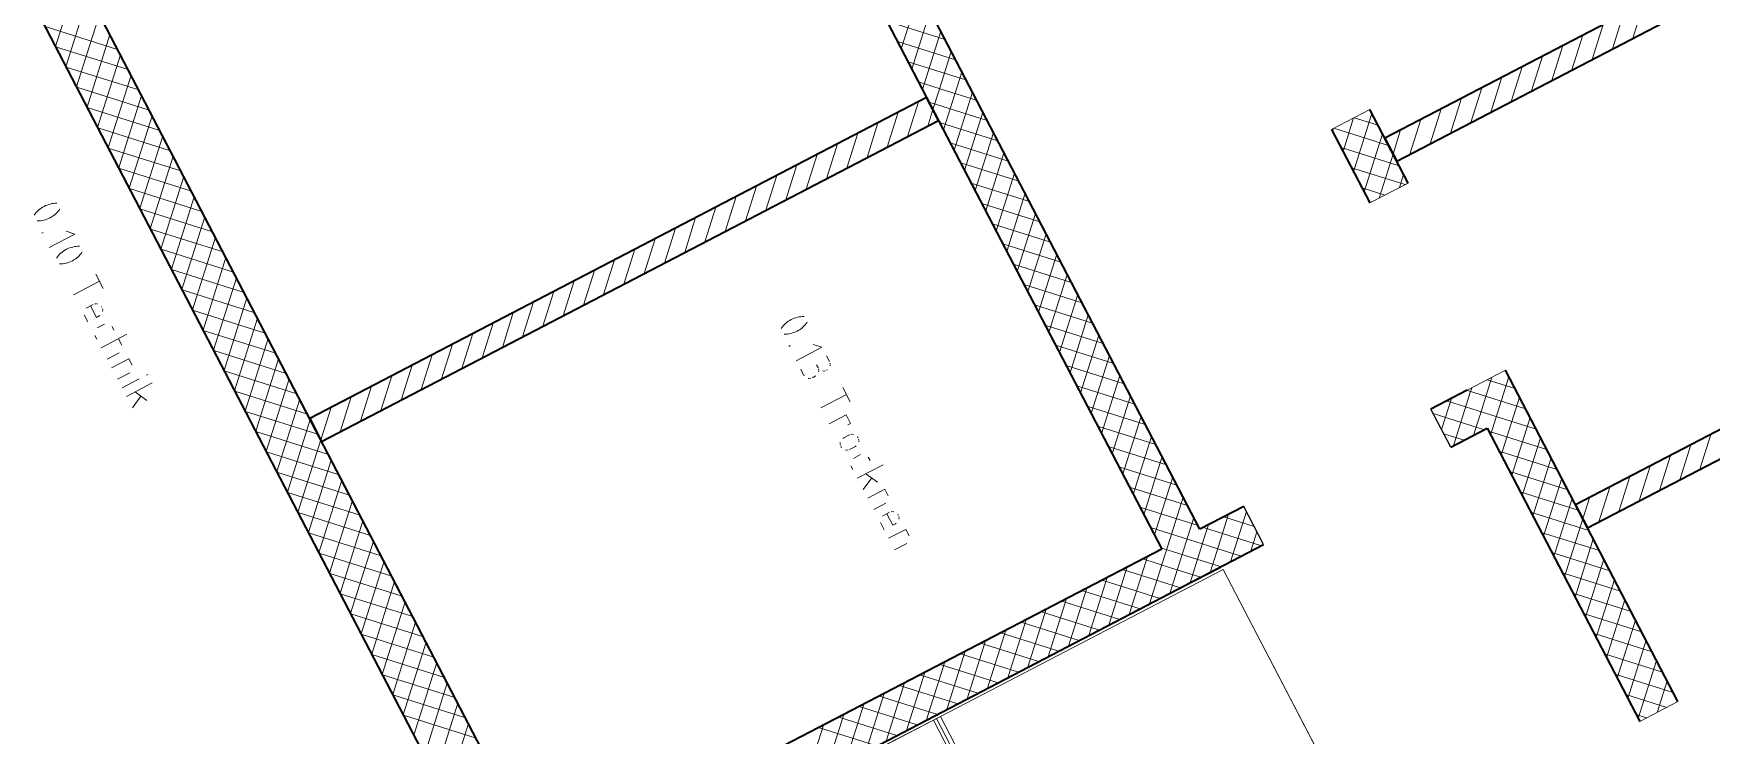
# Model space of a CAD drawing. Header units: metres. Extents: x 2740299.3 to 2740354.3, y 1267793.1 to 1267844.4.
# Drawn here: x 2740318.99 to 2740326.78, y 1267830.45 to 1267833.71 of the extents above; entities that cross this region are included whole.
import ezdxf

# ---------------------------------------------------------------- set-up
doc = ezdxf.new("R2010")
doc.units = ezdxf.units.M
doc.layers.add('grundriss', color=7, linetype='Continuous', true_color=0x000000)

msp = doc.modelspace()

# ---------------------------------------------------------------- linework, layer by layer
at = {"layer": 'grundriss', "color": 7, "linetype": 'Continuous', "lineweight": 35}
for p, q in [((2740323.3105, 1267833.5068), (2740321.9972, 1267836.0305)), ((2740321.9006, 1267835.7829), (2740323.1331, 1267833.4144)), ((2740329.4167, 1267835.3879), (2740325.2607, 1267833.2252)), ((2740325.3161, 1267833.1188), (2740329.4721, 1267835.2814)), ((2740322.7996, 1267827.058), (2740318.9545, 1267834.4472)), ((2740318.8482, 1267834.11), (2740322.5779, 1267826.9426)), ((2740330.303, 1267833.6847), (2740326.147, 1267831.522)), ((2740326.2024, 1267831.4156), (2740330.3584, 1267833.5782)), ((2740324.4022, 1267831.4089), (2740323.3105, 1267833.5068)), ((2740323.1331, 1267833.4144), (2740320.2678, 1267831.9234)), ((2740323.1885, 1267833.308), (2740323.1331, 1267833.4144)), ((2740323.1331, 1267833.4144), (2740324.2247, 1267831.3166)), ((2740325.3691, 1267833.0169), (2740325.1914, 1267833.3583)), ((2740320.3232, 1267831.817), (2740323.1885, 1267833.308)), ((2740325.014, 1267833.2659), (2740325.1917, 1267832.9245)), ((2740325.2607, 1267833.2252), (2740325.3161, 1267833.1188)), ((2740326.6225, 1267830.6083), (2740325.8215, 1267832.1475)), ((2740325.6441, 1267832.0552), (2740325.4751, 1267831.9673)), ((2740320.2678, 1267831.9234), (2740320.3232, 1267831.817)), ((2740325.5675, 1267831.7899), (2740325.7364, 1267831.8778)), ((2740325.7364, 1267831.8778), (2740326.445, 1267830.516)), ((2740326.147, 1267831.522), (2740326.2024, 1267831.4156)), ((2740324.6058, 1267831.5149), (2740324.4022, 1267831.4089)), ((2740324.2247, 1267831.3166), (2740322.3172, 1267830.324)), ((2740322.4096, 1267830.1466), (2740324.6981, 1267831.3375)), ((2740324.3171, 1267831.1392), (2740324.4945, 1267831.2315))]:
    msp.add_line(p, q, dxfattribs=at)
at = {"layer": 'grundriss', "color": 18, "linetype": 'Continuous', "lineweight": 0, "true_color": 0x000000}
for p, q in [((2740319.0868, 1267833.6514), (2740319.1932, 1267833.9886)), ((2740319.1358, 1267833.5573), (2740319.2421, 1267833.8945)), ((2740323.0155, 1267833.6404), (2740323.1006, 1267833.9101)), ((2740319.1847, 1267833.4632), (2740319.2911, 1267833.8004)), ((2740323.0645, 1267833.5463), (2740323.1496, 1267833.8161)), ((2740326.3696, 1267833.8022), (2740326.3185, 1267833.6404)), ((2740326.4637, 1267833.8512), (2740326.4126, 1267833.6894)), ((2740319.0386, 1267833.744), (2740319.3758, 1267833.6377)), ((2740319.2337, 1267833.3691), (2740319.34, 1267833.7063)), ((2740322.9487, 1267833.7688), (2740323.2184, 1267833.6838)), ((2740323.1134, 1267833.4522), (2740323.1985, 1267833.722)), ((2740326.1814, 1267833.7043), (2740326.1303, 1267833.5425)), ((2740326.2755, 1267833.7533), (2740326.2244, 1267833.5914)), ((2740319.0875, 1267833.6499), (2740319.4247, 1267833.5436)), ((2740322.9976, 1267833.6748), (2740323.2674, 1267833.5897)), ((2740323.1894, 1267833.4437), (2740323.2475, 1267833.6279)), ((2740326.0873, 1267833.6553), (2740326.0362, 1267833.4935)), ((2740319.1365, 1267833.5559), (2740319.4737, 1267833.4495)), ((2740319.2826, 1267833.275), (2740319.389, 1267833.6122)), ((2740323.0466, 1267833.5807), (2740323.2993, 1267833.5009)), ((2740325.8991, 1267833.5574), (2740325.8481, 1267833.3956)), ((2740325.9932, 1267833.6064), (2740325.9422, 1267833.4445)), ((2740319.3316, 1267833.181), (2740319.438, 1267833.5181)), ((2740323.0955, 1267833.4866), (2740323.2052, 1267833.452)), ((2740323.2113, 1267833.2641), (2740323.2835, 1267833.4927)), ((2740323.2835, 1267833.4927), (2740323.2964, 1267833.5338)), ((2740323.2993, 1267833.5009), (2740323.3163, 1267833.4956)), ((2740325.805, 1267833.5085), (2740325.754, 1267833.3466)), ((2740319.1855, 1267833.4618), (2740319.5226, 1267833.3554)), ((2740319.3806, 1267833.0869), (2740319.4869, 1267833.424)), ((2740323.0953, 1267833.3948), (2740323.0442, 1267833.2329)), ((2740323.1445, 1267833.3925), (2740323.4142, 1267833.3074)), ((2740323.1624, 1267833.3581), (2740323.1894, 1267833.4437)), ((2740323.2052, 1267833.452), (2740323.3653, 1267833.4015)), ((2740323.2603, 1267833.17), (2740323.3454, 1267833.4397)), ((2740325.6169, 1267833.4105), (2740325.5658, 1267833.2487)), ((2740325.7109, 1267833.4595), (2740325.6599, 1267833.2977)), ((2740319.2344, 1267833.3677), (2740319.5716, 1267833.2613)), ((2740319.4295, 1267832.9928), (2740319.5359, 1267833.3299)), ((2740323.0012, 1267833.3458), (2740322.9501, 1267833.184)), ((2740323.1624, 1267833.3581), (2740323.1383, 1267833.2819)), ((2740323.3093, 1267833.0759), (2740323.3944, 1267833.3456)), ((2740325.0672, 1267833.1638), (2740325.1161, 1267833.3191)), ((2740325.1161, 1267833.0697), (2740325.2012, 1267833.3395)), ((2740325.1185, 1267833.3203), (2740325.2294, 1267833.2853)), ((2740325.5228, 1267833.3616), (2740325.4717, 1267833.1997)), ((2740319.2834, 1267833.2736), (2740319.6206, 1267833.1672)), ((2740322.813, 1267833.2479), (2740322.762, 1267833.086)), ((2740322.9071, 1267833.2968), (2740322.8561, 1267833.135)), ((2740323.1935, 1267833.2984), (2740323.4632, 1267833.2133)), ((2740323.3582, 1267832.9818), (2740323.4433, 1267833.2515)), ((2740325.0182, 1267833.2579), (2740325.0221, 1267833.2701)), ((2740325.0244, 1267833.2713), (2740325.2784, 1267833.1912)), ((2740325.1651, 1267832.9757), (2740325.2502, 1267833.2454)), ((2740325.3346, 1267833.2637), (2740325.2991, 1267833.1513)), ((2740325.4287, 1267833.3126), (2740325.3776, 1267833.1508)), ((2740319.3324, 1267833.1795), (2740319.6695, 1267833.0731)), ((2740319.4785, 1267832.8987), (2740319.5849, 1267833.2359)), ((2740322.7189, 1267833.1989), (2740322.6679, 1267833.0371)), ((2740323.2424, 1267833.2043), (2740323.5122, 1267833.1192)), ((2740325.0576, 1267833.1822), (2740325.3274, 1267833.0971)), ((2740319.3813, 1267833.0854), (2740319.7185, 1267832.979)), ((2740319.5274, 1267832.8046), (2740319.6338, 1267833.1418)), ((2740322.5308, 1267833.101), (2740322.4797, 1267832.9392)), ((2740322.6248, 1267833.15), (2740322.5738, 1267832.9881)), ((2740323.2914, 1267833.1102), (2740323.5611, 1267833.0251)), ((2740323.4072, 1267832.8877), (2740323.4923, 1267833.1574)), ((2740325.1066, 1267833.0881), (2740325.3552, 1267833.0097)), ((2740325.2347, 1267832.9469), (2740325.2991, 1267833.1513)), ((2740319.5764, 1267832.7105), (2740319.6828, 1267833.0477)), ((2740322.3426, 1267833.0031), (2740322.2915, 1267832.8412)), ((2740322.4367, 1267833.052), (2740322.3856, 1267832.8902)), ((2740323.3404, 1267833.0161), (2740323.6101, 1267832.931)), ((2740323.4562, 1267832.7936), (2740323.5412, 1267833.0633)), ((2740325.3288, 1267832.9959), (2740325.3481, 1267833.0572)), ((2740319.4303, 1267832.9913), (2740319.7675, 1267832.885)), ((2740319.6254, 1267832.6164), (2740319.7317, 1267832.9536)), ((2740322.2485, 1267832.9541), (2740322.1974, 1267832.7923)), ((2740323.5051, 1267832.6995), (2740323.5902, 1267832.9693)), ((2740325.1555, 1267832.994), (2740325.2612, 1267832.9607)), ((2740319.4792, 1267832.8972), (2740319.8164, 1267832.7909)), ((2740319.6743, 1267832.5223), (2740319.7807, 1267832.8595)), ((2740322.0603, 1267832.8562), (2740322.0093, 1267832.6943)), ((2740322.1544, 1267832.9051), (2740322.1033, 1267832.7433)), ((2740323.3893, 1267832.922), (2740323.6591, 1267832.837)), ((2740323.5541, 1267832.6054), (2740323.6392, 1267832.8752)), ((2740319.5282, 1267832.8031), (2740319.8654, 1267832.6968)), ((2740321.9662, 1267832.8072), (2740321.9152, 1267832.6454)), ((2740323.4383, 1267832.828), (2740323.708, 1267832.7429)), ((2740323.603, 1267832.5113), (2740323.6881, 1267832.7811)), ((2740319.5772, 1267832.7091), (2740319.9143, 1267832.6027)), ((2740319.7233, 1267832.4282), (2740319.8297, 1267832.7654)), ((2740321.778, 1267832.7093), (2740321.727, 1267832.5475)), ((2740321.8721, 1267832.7583), (2740321.8211, 1267832.5964)), ((2740323.4872, 1267832.7339), (2740323.757, 1267832.6488)), ((2740319.6261, 1267832.615), (2740319.9633, 1267832.5086)), ((2740319.7723, 1267832.3342), (2740319.8786, 1267832.6713)), ((2740321.684, 1267832.6603), (2740321.6329, 1267832.4985)), ((2740323.5362, 1267832.6398), (2740323.8059, 1267832.5547)), ((2740323.652, 1267832.4173), (2740323.7371, 1267832.687)), ((2740319.8212, 1267832.2401), (2740319.9276, 1267832.5772)), ((2740321.4958, 1267832.5624), (2740321.4447, 1267832.4006)), ((2740321.5899, 1267832.6114), (2740321.5388, 1267832.4495)), ((2740323.5852, 1267832.5457), (2740323.8549, 1267832.4606)), ((2740323.701, 1267832.3232), (2740323.7861, 1267832.5929)), ((2740319.6751, 1267832.5209), (2740320.0123, 1267832.4145)), ((2740319.8702, 1267832.146), (2740319.9765, 1267832.4831)), ((2740321.3076, 1267832.4645), (2740321.2565, 1267832.3026)), ((2740321.4017, 1267832.5135), (2740321.3506, 1267832.3516)), ((2740323.7499, 1267832.2291), (2740323.835, 1267832.4988)), ((2740319.7241, 1267832.4268), (2740320.0612, 1267832.3204)), ((2740319.9191, 1267832.0519), (2740320.0255, 1267832.3891)), ((2740321.2135, 1267832.4155), (2740321.1625, 1267832.2537)), ((2740323.6341, 1267832.4516), (2740323.9039, 1267832.3665)), ((2740323.7989, 1267832.135), (2740323.884, 1267832.4047)), ((2740319.773, 1267832.3327), (2740320.1102, 1267832.2263)), ((2740321.0253, 1267832.3176), (2740320.9743, 1267832.1558)), ((2740321.1194, 1267832.3666), (2740321.0684, 1267832.2047)), ((2740323.6831, 1267832.3575), (2740323.9528, 1267832.2724)), ((2740323.8478, 1267832.0409), (2740323.9329, 1267832.3106)), ((2740319.822, 1267832.2386), (2740320.1591, 1267832.1322)), ((2740319.9681, 1267831.9578), (2740320.0745, 1267832.295)), ((2740320.9312, 1267832.2686), (2740320.8802, 1267832.1068)), ((2740323.732, 1267832.2634), (2740324.0018, 1267832.1783)), ((2740320.0171, 1267831.8637), (2740320.1234, 1267832.2009)), ((2740320.7431, 1267832.1707), (2740320.692, 1267832.0089)), ((2740320.8372, 1267832.2197), (2740320.7861, 1267832.0578)), ((2740323.781, 1267832.1693), (2740324.0507, 1267832.0842)), ((2740323.8968, 1267831.9468), (2740323.9819, 1267832.2165)), ((2740319.8709, 1267832.1445), (2740320.2081, 1267832.0382)), ((2740320.066, 1267831.7696), (2740320.1724, 1267832.1068)), ((2740320.5549, 1267832.0728), (2740320.5038, 1267831.911)), ((2740320.649, 1267832.1218), (2740320.5979, 1267831.9599)), ((2740323.83, 1267832.0752), (2740324.0997, 1267831.9902)), ((2740323.9458, 1267831.8527), (2740324.0309, 1267832.1225)), ((2740325.7037, 1267831.9407), (2740325.7586, 1267832.1148)), ((2740325.7361, 1267832.1031), (2740325.8659, 1267832.0621)), ((2740325.7526, 1267831.8466), (2740325.8377, 1267832.1163)), ((2740319.9199, 1267832.0504), (2740320.2571, 1267831.9441)), ((2740320.115, 1267831.6755), (2740320.2214, 1267832.0127)), ((2740320.4608, 1267832.0238), (2740320.4097, 1267831.862)), ((2740323.9947, 1267831.7586), (2740324.0798, 1267832.0284)), ((2740325.5247, 1267831.872), (2740325.5704, 1267832.0169)), ((2740325.5479, 1267832.0052), (2740325.6941, 1267831.959)), ((2740325.5794, 1267831.7961), (2740325.6547, 1267832.0348)), ((2740325.6452, 1267832.0531), (2740325.9149, 1267831.968)), ((2740325.6547, 1267832.0348), (2740325.6645, 1267832.0658)), ((2740325.8016, 1267831.7525), (2740325.8867, 1267832.0222)), ((2740319.9689, 1267831.9563), (2740320.306, 1267831.85)), ((2740320.164, 1267831.5814), (2740320.2703, 1267831.9186)), ((2740320.2726, 1267831.9259), (2740320.2703, 1267831.9186)), ((2740320.3667, 1267831.9749), (2740320.3193, 1267831.8245)), ((2740323.8789, 1267831.9812), (2740324.1487, 1267831.8961)), ((2740324.0437, 1267831.6645), (2740324.1288, 1267831.9343)), ((2740325.4862, 1267831.946), (2740325.7235, 1267831.8711)), ((2740325.6735, 1267831.8451), (2740325.7037, 1267831.9407)), ((2740325.6941, 1267831.959), (2740325.9639, 1267831.8739)), ((2740325.8506, 1267831.6584), (2740325.9356, 1267831.9281)), ((2740320.0178, 1267831.8623), (2740320.355, 1267831.7559)), ((2740323.9279, 1267831.8871), (2740324.1976, 1267831.802)), ((2740324.0927, 1267831.5705), (2740324.1777, 1267831.8402)), ((2740325.5352, 1267831.8519), (2740325.6295, 1267831.8221)), ((2740325.7431, 1267831.8649), (2740326.0128, 1267831.7799)), ((2740325.8995, 1267831.5643), (2740325.9846, 1267831.8341)), ((2740326.7758, 1267831.8492), (2740326.7248, 1267831.6874)), ((2740320.0668, 1267831.7682), (2740320.404, 1267831.6618)), ((2740320.2129, 1267831.4874), (2740320.3193, 1267831.8245)), ((2740323.9769, 1267831.793), (2740324.2466, 1267831.7079)), ((2740325.792, 1267831.7709), (2740326.0618, 1267831.6858)), ((2740326.6817, 1267831.8003), (2740326.6307, 1267831.6384)), ((2740320.2619, 1267831.3933), (2740320.3682, 1267831.7304)), ((2740324.0258, 1267831.6989), (2740324.2956, 1267831.6138)), ((2740324.1416, 1267831.4764), (2740324.2267, 1267831.7461)), ((2740325.9485, 1267831.4702), (2740326.0336, 1267831.74)), ((2740326.4936, 1267831.7024), (2740326.4425, 1267831.5405)), ((2740326.5877, 1267831.7513), (2740326.5366, 1267831.5895)), ((2740320.1157, 1267831.6741), (2740320.4529, 1267831.5677)), ((2740320.3108, 1267831.2992), (2740320.4172, 1267831.6363)), ((2740324.0748, 1267831.6048), (2740324.3445, 1267831.5197)), ((2740324.1906, 1267831.3823), (2740324.2757, 1267831.652)), ((2740325.841, 1267831.6768), (2740326.1107, 1267831.5917)), ((2740325.9974, 1267831.3761), (2740326.0825, 1267831.6459)), ((2740326.3054, 1267831.6044), (2740326.2543, 1267831.4426)), ((2740326.3995, 1267831.6534), (2740326.3484, 1267831.4916)), ((2740320.1647, 1267831.58), (2740320.5019, 1267831.4736)), ((2740320.3598, 1267831.2051), (2740320.4662, 1267831.5423)), ((2740324.2532, 1267831.3314), (2740324.3246, 1267831.5579)), ((2740325.89, 1267831.5827), (2740326.1597, 1267831.4976)), ((2740326.0464, 1267831.282), (2740326.1315, 1267831.5518)), ((2740326.2113, 1267831.5555), (2740326.1805, 1267831.4577)), ((2740320.2137, 1267831.4859), (2740320.5508, 1267831.3795)), ((2740320.4088, 1267831.111), (2740320.5151, 1267831.4482)), ((2740324.1237, 1267831.5107), (2740324.3935, 1267831.4256)), ((2740324.3473, 1267831.3804), (2740324.3736, 1267831.4638)), ((2740324.4715, 1267831.2757), (2740324.5354, 1267831.4783)), ((2740324.5129, 1267831.4666), (2740324.6541, 1267831.422)), ((2740324.5444, 1267831.2575), (2740324.6182, 1267831.4912)), ((2740325.9389, 1267831.4886), (2740326.2087, 1267831.4035)), ((2740326.0954, 1267831.188), (2740326.1805, 1267831.4577)), ((2740320.2626, 1267831.3918), (2740320.5998, 1267831.2854)), ((2740324.1727, 1267831.4166), (2740324.3247, 1267831.3687)), ((2740324.2885, 1267831.1941), (2740324.3473, 1267831.3804)), ((2740324.3247, 1267831.3687), (2740324.4424, 1267831.3315)), ((2740324.3563, 1267831.1596), (2740324.4226, 1267831.3697)), ((2740324.4188, 1267831.4176), (2740324.6886, 1267831.3325)), ((2740324.4226, 1267831.3697), (2740324.4414, 1267831.4293)), ((2740324.6385, 1267831.3065), (2740324.6671, 1267831.3971)), ((2740325.9879, 1267831.3945), (2740326.2576, 1267831.3094)), ((2740320.3116, 1267831.2977), (2740320.6488, 1267831.1914)), ((2740320.4577, 1267831.0169), (2740320.5641, 1267831.3541)), ((2740324.1681, 1267831.0617), (2740324.2395, 1267831.2882)), ((2740324.2217, 1267831.3225), (2740324.2307, 1267831.3197)), ((2740324.2307, 1267831.3197), (2740324.4914, 1267831.2374)), ((2740324.2395, 1267831.2882), (2740324.2532, 1267831.3314)), ((2740324.4424, 1267831.3315), (2740324.5945, 1267831.2836)), ((2740326.0368, 1267831.3004), (2740326.3066, 1267831.2153)), ((2740326.1443, 1267831.0939), (2740326.2294, 1267831.3636)), ((2740320.5067, 1267830.9228), (2740320.6131, 1267831.26)), ((2740323.9799, 1267830.9638), (2740324.065, 1267831.2335)), ((2740324.0425, 1267831.2218), (2740324.3122, 1267831.1367)), ((2740324.074, 1267831.0127), (2740324.1591, 1267831.2825)), ((2740324.1366, 1267831.2707), (2740324.2706, 1267831.2284)), ((2740324.2706, 1267831.2284), (2740324.4063, 1267831.1856)), ((2740324.4504, 1267831.2086), (2740324.4715, 1267831.2757)), ((2740324.4914, 1267831.2374), (2740324.5004, 1267831.2346)), ((2740326.1933, 1267830.9998), (2740326.2784, 1267831.2695)), ((2740320.3606, 1267831.2036), (2740320.6977, 1267831.0973)), ((2740320.5556, 1267830.8287), (2740320.662, 1267831.1659)), ((2740323.7917, 1267830.8658), (2740323.8768, 1267831.1356)), ((2740323.8858, 1267830.9148), (2740323.9709, 1267831.1845)), ((2740323.9484, 1267831.1728), (2740324.2181, 1267831.0877)), ((2740324.2622, 1267831.1106), (2740324.2885, 1267831.1941)), ((2740326.0858, 1267831.2063), (2740326.3555, 1267831.1212)), ((2740326.2423, 1267830.9057), (2740326.3273, 1267831.1754)), ((2740320.4095, 1267831.1095), (2740320.7467, 1267831.0032)), ((2740320.6046, 1267830.7346), (2740320.711, 1267831.0718)), ((2740323.6976, 1267830.8169), (2740323.7827, 1267831.0866)), ((2740323.7602, 1267831.0749), (2740324.0299, 1267830.9898)), ((2740323.8543, 1267831.1239), (2740324.124, 1267831.0388)), ((2740326.1348, 1267831.1122), (2740326.4045, 1267831.0271)), ((2740326.2912, 1267830.8116), (2740326.3763, 1267831.0813)), ((2740320.4585, 1267831.0155), (2740320.7957, 1267830.9091)), ((2740320.6536, 1267830.6406), (2740320.7599, 1267830.9777)), ((2740323.5095, 1267830.719), (2740323.5946, 1267830.9887)), ((2740323.572, 1267830.977), (2740323.8418, 1267830.8919)), ((2740323.6036, 1267830.7679), (2740323.6886, 1267831.0377)), ((2740323.6661, 1267831.0259), (2740323.9359, 1267830.9408)), ((2740326.1837, 1267831.0181), (2740326.4535, 1267830.9331)), ((2740326.3402, 1267830.7175), (2740326.4253, 1267830.9873)), ((2740320.5074, 1267830.9214), (2740320.8446, 1267830.815)), ((2740323.4154, 1267830.67), (2740323.5005, 1267830.9397)), ((2740323.4779, 1267830.928), (2740323.7477, 1267830.8429)), ((2740326.2327, 1267830.9241), (2740326.5024, 1267830.839)), ((2740320.5564, 1267830.8273), (2740320.8936, 1267830.7209)), ((2740320.7025, 1267830.5465), (2740320.8089, 1267830.8836)), ((2740323.2272, 1267830.5721), (2740323.3123, 1267830.8418)), ((2740323.2898, 1267830.8301), (2740323.5595, 1267830.745)), ((2740323.3213, 1267830.621), (2740323.4064, 1267830.8908)), ((2740323.3838, 1267830.879), (2740323.6536, 1267830.7939)), ((2740326.2817, 1267830.83), (2740326.5514, 1267830.7449)), ((2740326.3891, 1267830.6234), (2740326.4742, 1267830.8932)), ((2740320.7515, 1267830.4524), (2740320.8579, 1267830.7895)), ((2740323.039, 1267830.4741), (2740323.1241, 1267830.7439)), ((2740323.1331, 1267830.5231), (2740323.2182, 1267830.7928)), ((2740323.1957, 1267830.7811), (2740323.4654, 1267830.696)), ((2740326.4381, 1267830.5293), (2740326.5232, 1267830.7991)), ((2740320.6054, 1267830.7332), (2740320.9425, 1267830.6268)), ((2740320.8005, 1267830.3583), (2740320.9068, 1267830.6955)), ((2740322.9449, 1267830.4252), (2740323.03, 1267830.6949)), ((2740323.0075, 1267830.6832), (2740323.2772, 1267830.5981)), ((2740323.1016, 1267830.7322), (2740323.3713, 1267830.6471)), ((2740326.3306, 1267830.7359), (2740326.6004, 1267830.6508)), ((2740326.5258, 1267830.558), (2740326.5722, 1267830.705)), ((2740320.6543, 1267830.6391), (2740320.9915, 1267830.5327)), ((2740320.8494, 1267830.2642), (2740320.9558, 1267830.6014)), ((2740322.7568, 1267830.3273), (2740322.8418, 1267830.597)), ((2740322.8508, 1267830.3762), (2740322.9359, 1267830.646)), ((2740322.9134, 1267830.6342), (2740323.1831, 1267830.5491)), ((2740326.3796, 1267830.6418), (2740326.5708, 1267830.5815)), ((2740326.6199, 1267830.607), (2740326.6211, 1267830.6109)), ((2740320.7033, 1267830.545), (2740321.0405, 1267830.4386)), ((2740322.6627, 1267830.2783), (2740322.7478, 1267830.548)), ((2740322.7252, 1267830.5363), (2740322.995, 1267830.4512)), ((2740322.8193, 1267830.5853), (2740323.0891, 1267830.5002)), ((2740326.4285, 1267830.5477), (2740326.4768, 1267830.5325)), ((2740320.8984, 1267830.1701), (2740321.0047, 1267830.5073)), ((2740322.5686, 1267830.2293), (2740322.6537, 1267830.4991)), ((2740322.6311, 1267830.4873), (2740322.9009, 1267830.4023))]:
    msp.add_line(p, q, dxfattribs=at)
at = {"layer": 'grundriss', "color": 7, "linetype": 'Continuous', "lineweight": 13}
for p, q in [((2740325.1914, 1267833.3583), (2740325.014, 1267833.2659)), ((2740325.3691, 1267833.0169), (2740325.1917, 1267832.9245)), ((2740325.8215, 1267832.1475), (2740325.6441, 1267832.0552)), ((2740324.5098, 1267831.2226), (2740323.1969, 1267830.5394)), ((2740324.9267, 1267830.4214), (2740324.5098, 1267831.2226)), ((2740325.0729, 1267830.1403), (2740324.5098, 1267831.2226)), ((2740326.6225, 1267830.6083), (2740326.445, 1267830.516)), ((2740323.1969, 1267830.5394), (2740322.4517, 1267830.1517)), ((2740323.1969, 1267830.5394), (2740322.9485, 1267830.4102)), ((2740323.7181, 1267829.4579), (2740323.1642, 1267830.5224)), ((2740323.733, 1267829.4657), (2740323.1791, 1267830.5302)), ((2740323.1969, 1267830.5394), (2740323.7508, 1267829.4749))]:
    msp.add_line(p, q, dxfattribs=at)
at = {"layer": 'grundriss', "color": 7, "lineweight": 0}
for p, q in [((2740318.9877, 1267832.8675), (2740318.9922, 1267832.8738)), ((2740318.9922, 1267832.8738), (2740318.9972, 1267832.88)), ((2740318.9972, 1267832.88), (2740319.0024, 1267832.8855)), ((2740319.0024, 1267832.8855), (2740319.0082, 1267832.891)), ((2740319.0082, 1267832.891), (2740319.0141, 1267832.896)), ((2740319.0141, 1267832.896), (2740319.0204, 1267832.9007)), ((2740319.0204, 1267832.9007), (2740319.0271, 1267832.9047)), ((2740319.0271, 1267832.9047), (2740319.0338, 1267832.9087)), ((2740319.0401, 1267832.8466), (2740319.0326, 1267832.8446)), ((2740319.0338, 1267832.9087), (2740319.0408, 1267832.9119)), ((2740319.0476, 1267832.8491), (2740319.0401, 1267832.8466)), ((2740319.0408, 1267832.9119), (2740319.0481, 1267832.9149)), ((2740319.0548, 1267832.8521), (2740319.0476, 1267832.8491)), ((2740319.0481, 1267832.9149), (2740319.0556, 1267832.9174)), ((2740319.0618, 1267832.8553), (2740319.0548, 1267832.8521)), ((2740319.0556, 1267832.9174), (2740319.063, 1267832.9194)), ((2740319.0685, 1267832.8593), (2740319.0618, 1267832.8553)), ((2740319.063, 1267832.9194), (2740319.0708, 1267832.9212)), ((2740319.0753, 1267832.8633), (2740319.0685, 1267832.8593)), ((2740319.0708, 1267832.9212), (2740319.0785, 1267832.9222)), ((2740319.0815, 1267832.868), (2740319.0753, 1267832.8633)), ((2740319.0785, 1267832.9222), (2740319.0862, 1267832.9227)), ((2740319.0875, 1267832.873), (2740319.0815, 1267832.868)), ((2740319.0862, 1267832.9227), (2740319.094, 1267832.9229)), ((2740319.0932, 1267832.8785), (2740319.0875, 1267832.873)), ((2740319.0985, 1267832.884), (2740319.0932, 1267832.8785)), ((2740319.1035, 1267832.8902), (2740319.0985, 1267832.884)), ((2740319.1079, 1267832.8965), (2740319.1035, 1267832.8902)), ((2740319.0094, 1267832.8413), (2740319.0017, 1267832.8411)), ((2740319.0171, 1267832.8418), (2740319.0094, 1267832.8413)), ((2740319.0249, 1267832.8428), (2740319.0171, 1267832.8418)), ((2740319.0226, 1267832.7845), (2740319.0294, 1267832.7877)), ((2740319.0326, 1267832.8446), (2740319.0249, 1267832.8428)), ((2740319.0573, 1267832.7178), (2740319.1768, 1267832.7802)), ((2740319.1768, 1267832.7802), (2740319.1364, 1267832.7929)), ((2740319.1064, 1267832.6859), (2740319.1122, 1267832.6914)), ((2740319.1122, 1267832.6914), (2740319.1182, 1267832.6964)), ((2740319.1182, 1267832.6964), (2740319.1244, 1267832.7011)), ((2740319.1244, 1267832.7011), (2740319.1311, 1267832.7051)), ((2740319.1311, 1267832.7051), (2740319.1379, 1267832.7091)), ((2740319.1379, 1267832.7091), (2740319.1449, 1267832.7124)), ((2740319.1449, 1267832.7124), (2740319.1521, 1267832.7154)), ((2740319.1521, 1267832.7154), (2740319.1596, 1267832.7178)), ((2740319.1596, 1267832.7178), (2740319.1671, 1267832.7198)), ((2740319.1671, 1267832.7198), (2740319.1748, 1267832.7216)), ((2740319.1748, 1267832.7216), (2740319.1825, 1267832.7226)), ((2740319.1825, 1267832.7226), (2740319.1903, 1267832.7231)), ((2740319.1903, 1267832.7231), (2740319.198, 1267832.7233)), ((2740319.2072, 1267832.6907), (2740319.2022, 1267832.6844)), ((2740319.2117, 1267832.6969), (2740319.2072, 1267832.6907)), ((2740319.0917, 1267832.668), (2740319.0962, 1267832.6742)), ((2740319.0962, 1267832.6742), (2740319.1012, 1267832.6804)), ((2740319.1012, 1267832.6804), (2740319.1064, 1267832.6859)), ((2740319.1132, 1267832.6418), (2740319.1054, 1267832.6415)), ((2740319.1209, 1267832.6423), (2740319.1132, 1267832.6418)), ((2740319.1286, 1267832.6433), (2740319.1209, 1267832.6423)), ((2740319.1364, 1267832.645), (2740319.1286, 1267832.6433)), ((2740319.1439, 1267832.647), (2740319.1364, 1267832.645)), ((2740319.1514, 1267832.6495), (2740319.1439, 1267832.647)), ((2740319.1586, 1267832.6525), (2740319.1514, 1267832.6495)), ((2740319.1656, 1267832.6557), (2740319.1586, 1267832.6525)), ((2740319.1723, 1267832.6597), (2740319.1656, 1267832.6557)), ((2740319.179, 1267832.6637), (2740319.1723, 1267832.6597)), ((2740319.1853, 1267832.6685), (2740319.179, 1267832.6637)), ((2740319.1913, 1267832.6734), (2740319.1853, 1267832.6685)), ((2740319.197, 1267832.6789), (2740319.1913, 1267832.6734)), ((2740319.2022, 1267832.6844), (2740319.197, 1267832.6789)), ((2740319.1713, 1267832.4983), (2740319.2911, 1267832.5607)), ((2740319.2738, 1267832.5939), (2740319.3083, 1267832.5272)), ((2740319.2372, 1267832.3718), (2740319.2197, 1267832.4053)), ((2740319.2294, 1267832.4354), (2740319.2626, 1267832.4529)), ((2740319.2771, 1267832.3925), (2740319.2494, 1267832.4459)), ((2740319.2699, 1267832.4554), (2740319.2738, 1267832.4561)), ((2740319.2903, 1267832.3995), (2740319.2771, 1267832.3925)), ((2740319.2776, 1267832.4561), (2740319.2816, 1267832.4557)), ((2740319.2936, 1267832.4018), (2740319.2901, 1267832.3998)), ((2740319.3008, 1267832.4434), (2740319.3028, 1267832.4399)), ((2740319.3055, 1267832.4327), (2740319.3063, 1267832.4287)), ((2740319.3063, 1267832.425), (2740319.3058, 1267832.421)), ((2740322.4973, 1267832.3786), (2740322.504, 1267832.3826)), ((2740322.504, 1267832.3826), (2740322.511, 1267832.3858)), ((2740322.511, 1267832.3858), (2740322.5182, 1267832.3888)), ((2740322.5182, 1267832.3888), (2740322.5257, 1267832.3913)), ((2740322.5257, 1267832.3913), (2740322.5332, 1267832.3933)), ((2740322.5332, 1267832.3933), (2740322.5409, 1267832.395)), ((2740322.5409, 1267832.395), (2740322.5486, 1267832.396)), ((2740322.5486, 1267832.396), (2740322.5564, 1267832.3965)), ((2740322.5564, 1267832.3965), (2740322.5641, 1267832.3968)), ((2740319.2786, 1267832.292), (2740319.2699, 1267832.3087)), ((2740319.2811, 1267832.3441), (2740319.3143, 1267832.3613)), ((2740319.2993, 1267832.2521), (2740319.419, 1267832.3144)), ((2740319.3497, 1267832.3501), (2740319.3584, 1267832.3337)), ((2740322.4578, 1267832.3414), (2740322.4623, 1267832.3476)), ((2740322.4623, 1267832.3476), (2740322.4673, 1267832.3539)), ((2740322.4673, 1267832.3539), (2740322.4726, 1267832.3594)), ((2740322.4795, 1267832.3152), (2740322.4718, 1267832.315)), ((2740322.4726, 1267832.3594), (2740322.4783, 1267832.3649)), ((2740322.4783, 1267832.3649), (2740322.4843, 1267832.3698)), ((2740322.4873, 1267832.3157), (2740322.4795, 1267832.3152)), ((2740322.4843, 1267832.3698), (2740322.4905, 1267832.3746)), ((2740322.495, 1267832.3167), (2740322.4873, 1267832.3157)), ((2740322.4905, 1267832.3746), (2740322.4973, 1267832.3786)), ((2740322.5027, 1267832.3185), (2740322.495, 1267832.3167)), ((2740322.5102, 1267832.3205), (2740322.5027, 1267832.3185)), ((2740322.5177, 1267832.3229), (2740322.5102, 1267832.3205)), ((2740322.5249, 1267832.3259), (2740322.5177, 1267832.3229)), ((2740322.5319, 1267832.3292), (2740322.5249, 1267832.3259)), ((2740322.5387, 1267832.3332), (2740322.5319, 1267832.3292)), ((2740322.5454, 1267832.3372), (2740322.5387, 1267832.3332)), ((2740322.5516, 1267832.3419), (2740322.5454, 1267832.3372)), ((2740322.5576, 1267832.3469), (2740322.5516, 1267832.3419)), ((2740322.5634, 1267832.3524), (2740322.5576, 1267832.3469)), ((2740322.5686, 1267832.3579), (2740322.5634, 1267832.3524)), ((2740322.5736, 1267832.3641), (2740322.5686, 1267832.3579)), ((2740322.5781, 1267832.3703), (2740322.5736, 1267832.3641)), ((2740319.3836, 1267832.2284), (2740319.327, 1267832.1989)), ((2740319.3791, 1267832.2937), (2740319.3946, 1267832.2638)), ((2740322.4928, 1267832.2583), (2740322.4995, 1267832.2616)), ((2740322.5274, 1267832.1917), (2740322.6469, 1267832.2541)), ((2740322.6469, 1267832.2541), (2740322.6065, 1267832.2668)), ((2740319.3477, 1267832.159), (2740319.4275, 1267832.2004)), ((2740319.4275, 1267832.2004), (2740319.4432, 1267832.1705)), ((2740322.5619, 1267832.1251), (2740322.5481, 1267832.1518)), ((2740322.6285, 1267832.1598), (2740322.6215, 1267832.173)), ((2740322.6305, 1267832.1563), (2740322.6285, 1267832.1598)), ((2740322.631, 1267832.1523), (2740322.6317, 1267832.1483)), ((2740322.6676, 1267832.2142), (2740322.6816, 1267832.1875)), ((2740322.6721, 1267832.1491), (2740322.6686, 1267832.1471)), ((2740322.6841, 1267832.18), (2740322.6849, 1267832.176)), ((2740322.6849, 1267832.1723), (2740322.6844, 1267832.1683)), ((2740319.432, 1267832.1353), (2740319.3754, 1267832.1059)), ((2740319.3963, 1267832.066), (2740319.4759, 1267832.1074)), ((2740319.417, 1267832.0261), (2740319.5365, 1267832.0882)), ((2740319.5093, 1267832.1246), (2740319.5158, 1267832.1281)), ((2740322.5641, 1267832.1219), (2740322.5621, 1267832.1254)), ((2740322.5873, 1267832.1091), (2740322.5833, 1267832.1096)), ((2740322.595, 1267832.1099), (2740322.5911, 1267832.1091)), ((2740322.6158, 1267832.1194), (2740322.6023, 1267832.1124)), ((2740322.619, 1267832.1214), (2740322.6155, 1267832.1194)), ((2740322.6317, 1267832.1446), (2740322.6312, 1267832.1406)), ((2740322.6537, 1267832.1436), (2740322.6497, 1267832.1441)), ((2740322.6614, 1267832.1443), (2740322.6574, 1267832.1436)), ((2740322.744, 1267832.0677), (2740322.7784, 1267832.0011)), ((2740319.4839, 1267832.0271), (2740319.4447, 1267831.9727)), ((2740319.5111, 1267832.0073), (2740319.457, 1267832.0468)), ((2740322.6414, 1267831.9722), (2740322.7612, 1267832.0346)), ((2740322.6796, 1267831.8991), (2740322.7594, 1267831.9405)), ((2740322.7594, 1267831.9405), (2740322.7802, 1267831.9006)), ((2740322.7477, 1267831.833), (2740322.7742, 1267831.8469)), ((2740322.7802, 1267831.9006), (2740322.7667, 1267831.8936)), ((2740322.7817, 1267831.8494), (2740322.7856, 1267831.8502)), ((2740322.7894, 1267831.8502), (2740322.7934, 1267831.8497)), ((2740322.8126, 1267831.8375), (2740322.8146, 1267831.834)), ((2740322.7315, 1267831.8075), (2740322.732, 1267831.8115)), ((2740322.7323, 1267831.7998), (2740322.7315, 1267831.8038)), ((2740322.737, 1267831.7891), (2740322.735, 1267831.7926)), ((2740322.7442, 1267831.8307), (2740322.7477, 1267831.8327)), ((2740322.7602, 1267831.7763), (2740322.7562, 1267831.7768)), ((2740322.7679, 1267831.7771), (2740322.7639, 1267831.7763)), ((2740322.8019, 1267831.7936), (2740322.7754, 1267831.7798)), ((2740322.8054, 1267831.7958), (2740322.8019, 1267831.7938)), ((2740322.8173, 1267831.8267), (2740322.8181, 1267831.8227)), ((2740322.8181, 1267831.819), (2740322.8176, 1267831.815)), ((2740322.7901, 1267831.686), (2740322.7817, 1267831.7027)), ((2740322.7929, 1267831.7382), (2740322.8261, 1267831.7554)), ((2740322.8111, 1267831.6461), (2740322.9306, 1267831.7085)), ((2740322.8615, 1267831.7442), (2740322.87, 1267831.7277)), ((2740322.8779, 1267831.6474), (2740322.8388, 1267831.593)), ((2740322.9051, 1267831.6277), (2740322.851, 1267831.6668)), ((2740322.8595, 1267831.5531), (2740322.9393, 1267831.5945)), ((2740322.9436, 1267831.5294), (2740322.8872, 1267831.4999)), ((2740322.9393, 1267831.5945), (2740322.9548, 1267831.5645)), ((2740322.9278, 1267831.4702), (2740322.961, 1267831.4877)), ((2740322.9755, 1267831.4276), (2740322.9478, 1267831.4807)), ((2740322.9685, 1267831.4902), (2740322.9725, 1267831.4909)), ((2740322.9762, 1267831.4909), (2740322.9802, 1267831.4904)), ((2740322.9994, 1267831.4782), (2740323.0014, 1267831.4747)), ((2740323.0042, 1267831.4675), (2740323.0049, 1267831.4635)), ((2740323.0049, 1267831.4598), (2740323.0044, 1267831.4558)), ((2740322.9356, 1267831.4066), (2740322.9184, 1267831.4401)), ((2740322.9563, 1267831.3667), (2740323.0361, 1267831.4084)), ((2740322.9887, 1267831.4343), (2740322.9755, 1267831.4276)), ((2740322.9922, 1267831.4366), (2740322.9887, 1267831.4346)), ((2740323.0361, 1267831.4084), (2740323.0516, 1267831.3784)), ((2740323.0406, 1267831.343), (2740322.984, 1267831.3136))]:
    msp.add_line(p, q, dxfattribs=at)
at = {"layer": 'grundriss'}
for p, q in [((2740325.5675, 1267831.7899), (2740325.4751, 1267831.9673)), ((2740324.6981, 1267831.3375), (2740324.6058, 1267831.5149))]:
    msp.add_line(p, q, dxfattribs=at)

doc.saveas('drawing.dxf')
